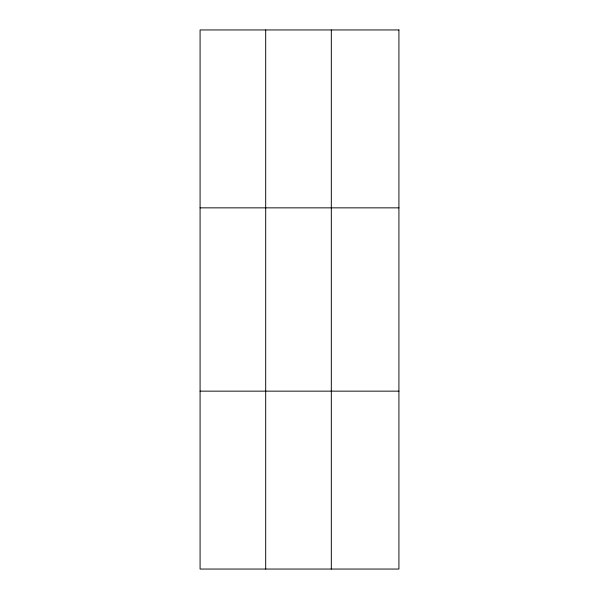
<?xml version="1.0" encoding="UTF-8"?>
<svg xmlns="http://www.w3.org/2000/svg" width="599" height="599" viewBox="0 0 599 599"><rect width="100%" height="100%" fill="white"/><g stroke="black" fill="none" stroke-linecap="round" stroke-linejoin="round"><path stroke-width="0.9" d="M265.694 569.05L265.694 29.95M331.314 569.05L331.314 29.95M200.081 207.853L398.919 207.853M200.081 391.147L398.919 391.147M398.919 29.95L398.919 569.05L200.081 569.05L200.081 29.95L398.919 29.95"/></g></svg>
